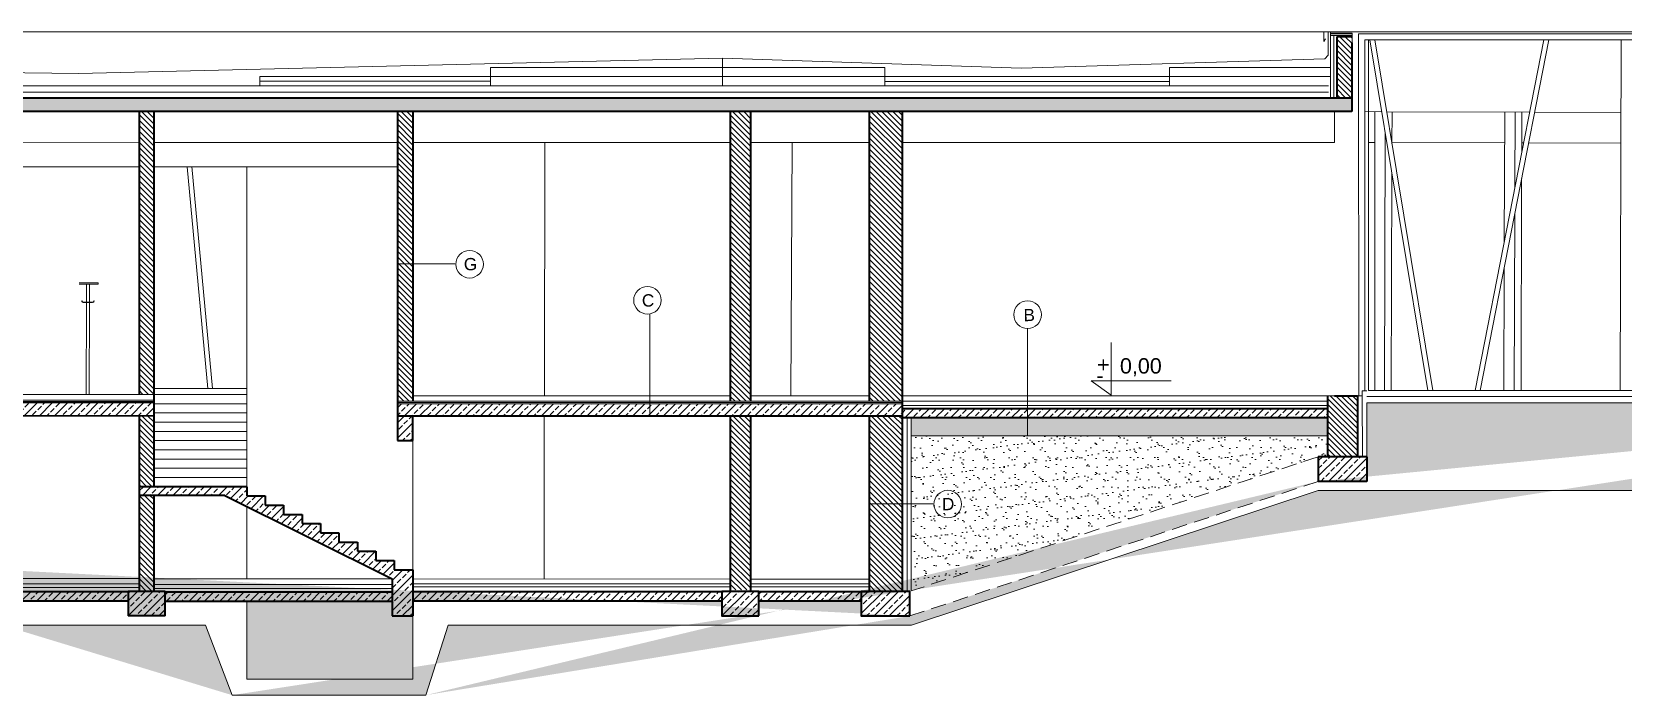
# Model space of a CAD drawing. Header units: millimetres. Extents: x -105266 to 178069, y 491 to 168574.
# Drawn here: x 78563 to 81151, y 16483 to 17562 of the extents above; entities that cross this region are included whole.
import ezdxf

# ---------------------------------------------------------------- set-up
doc = ezdxf.new("R2010")
doc.units = ezdxf.units.MM
doc.linetypes.add('HIDDENX2', pattern=[0.75, 0.5, -0.25])
for name, color, linetype, lineweight in [('A-L-W', 123, 'Continuous', 15), ('A-L-W-nad', 123, 'HIDDENX2', 15), ('A-sc murowane', 2, 'Continuous', 40), ('A-sc wykończenie', 6, 'Continuous', 18), ('A-SC-MUROWANE', 2, 'Continuous', 40), ('AVG', 123, 'Continuous', 15), ('izolacja2', 4, 'BATTING', 9), ('stolarka', 1, 'Continuous', 5), ('ściany murowane', 2, 'Continuous', 40)]:
    doc.layers.add(name, color=color, linetype=linetype, lineweight=lineweight)
doc.styles.get("Standard").update_dxf_attribs({"font": 'arial.ttf'})
doc.linetypes.add('BATTING', pattern='A,0.00254,-2.54,[134,ltypeshp.shx,S=2.54,R=0,X=-2.54,Y=0],-5.08,[134,ltypeshp.shx,S=2.54,R=180,X=2.54,Y=0],-2.54', length=10.16254)
pattern_1 = [(45, (15496.94985910105, -29782.5022744509), (-12.37436867076458, 12.37436867076458), []), (45, (15509.3048591015, -29782.5022744509), (-12.37436867076458, 12.37436867076458), [8.4, -3.5])]
pattern_2 = [(315, (47966.2231654466, -31016.23178930575), (4.490128060534578, 4.490128060534575), [])]

msp = doc.modelspace()

# ---------------------------------------------------------------- hatches: boundary and pattern name
at = {"layer": 'A-sc wykończenie'}
h = msp.add_hatch(dxfattribs=at)
h.set_pattern_fill('LINE', color=256, scale=2, angle=315)
h.set_pattern_definition([(315, (52669.89141544391, -31018.91652879486), (4.490128060534578, 4.490128060534575), [])])
edge = h.paths.add_edge_path()
edge.add_line((80685.23638148764, 17453.75788897352), (80685.19890690847, 17553.19235562085))
edge.add_line((80685.19890690847, 17553.19235562085), (80710.17115691882, 17552.90546697343))
edge.add_line((80710.17115691882, 17552.90546697337), (80710.23492290844, 17453.75701171899))
edge.add_line((80710.23492290844, 17453.75701171899), (80685.23638536847, 17453.74759034126))
h = msp.add_hatch(dxfattribs=at)
h.set_pattern_fill('JIS_STN_2.5', color=256, scale=7)
h.set_pattern_definition(pattern_1)
h.paths.add_polyline_path([(78367.16151596997, 17431.83396446292), (78369.84662190983, 17437.95899956784), (78371.16266406533, 17453.83334743528), (80710.12577023609, 17453.75701554801), (80710.12500379393, 17431.75235689251)])
h = msp.add_hatch(dxfattribs=at)
h.set_pattern_fill('LINE', color=256, scale=2, angle=315)
h.set_pattern_definition(pattern_2)
edge = h.paths.add_edge_path()
edge.add_line((78737.75815419592, 16971.88564874389), (78761.63519211831, 16971.88558683818))
edge.add_line((78761.63519211831, 16971.88558683818), (78761.66320810719, 17431.80949940387))
edge.add_line((78761.66320810719, 17431.80949940387), (78737.78617018061, 17431.80949940387))
edge.add_line((78737.78617018108, 17431.80949940387), (78737.78617018108, 16971.88564867125))
h = msp.add_hatch(dxfattribs=at)
h.set_pattern_fill('LINE', color=256, scale=2, angle=315)
h.set_pattern_definition(pattern_2)
h.paths.add_polyline_path([(79157.78153902777, 16960.77842070832), (79182.78153897282, 16960.77689784829), (79182.81023222832, 17431.78384548571), (79157.8102321906, 17431.78384548571)])
h = msp.add_hatch(dxfattribs=at)
h.set_pattern_fill('LINE', color=256, scale=2, angle=315)
h.set_pattern_definition(pattern_2)
h.paths.add_polyline_path([(79731.97530524778, 16960.74330985657), (79699.11820689515, 16960.74531917617), (79699.14677789873, 17431.75239315507), (79732.00387619268, 17431.75039168465)])
h = msp.add_hatch(dxfattribs=at)
h.set_pattern_fill('LINE', color=256, scale=2, angle=315)
h.set_pattern_definition(pattern_2)
h.paths.add_polyline_path([(79924.90924598668, 17431.73864096979), (79978.34405543441, 17431.73864096979), (79978.37152569946, 16960.72824191704), (79924.88044235129, 16960.73151307279)])
h = msp.add_hatch(dxfattribs=at)
h.set_pattern_fill('AR-SAND', color=256, scale=0.5)
h.set_pattern_definition([(37.50000000000001, (15496.94985910105, -29782.5022744509), (-0.8000156479920228, 24.47066186646712), [0, -19.304, 0, -21.59, 0, -20.6375]), (7.499999999999999, (15496.94985910105, -29782.5022744509), (22.47616415690013, 35.84125502841771), [0, -10.414, 0, -17.399, 0, -6.6675]), (327.5, (15481.32885910124, -29782.5022744509), (39.5496185120729, 0.0718592339272881), [0, -6.35, 0, -22.86, 0, -29.845]), (317.5, (15481.32885910124, -29782.5022744509), (38.17782262361486, 11.14646616286081), [0, -3.175, 0, -14.986, 0, -17.145])])
edge = h.paths.add_edge_path()
edge.add_line((77474.20306174057, 16739.30114888976), (77414.20380242188, 16739.29961326771))
edge.add_line((77414.20380242188, 16739.29961326771), (77414.20277866088, 16779.29961326771))
edge.add_line((77414.20277866088, 16779.29961326771), (77416.97061992642, 16779.29961338808))
edge.add_line((77416.97061992642, 16779.29961338808), (77416.96591775744, 16963.02101844625))
edge.add_line((77416.96591775744, 16963.02101844625), (77244.5741560042, 16963.01822752872))
edge.add_line((77244.5741560042, 16963.01822752872), (77312.54708223995, 16724.29961326771))
edge.add_line((77312.54708223995, 16724.29961326771), (78047.16193214683, 16724.30022403324))
edge.add_line((78047.16193214683, 16724.30022403324), (78434.454756621, 16596.60627348576))
edge.add_line((78434.454756621, 16596.60627348576), (78845.75321770292, 16596.61436116387))
edge.add_line((78845.75321770292, 16596.61436116387), (78889.13611248853, 16482.87240015907))
edge.add_line((78047.16191615695, 16739.30022403324), (77474.20306174057, 16739.29961326771))
edge.add_line((78047.16191615556, 16739.30022403324), (78434.44454041189, 16611.64303670981))
edge.add_line((78434.44556511352, 16611.60627066967), (78494.44482349158, 16611.64303670981))
edge.add_line((78494.44482349158, 16611.64303670981), (78494.44482349158, 16635.64303727116))
edge.add_line((78494.44482349158, 16635.64303727116), (78720.25435563941, 16635.64303670992))
edge.add_line((78720.25435563941, 16635.64303670992), (78720.25491166832, 16611.64303670981))
edge.add_line((78720.25491166832, 16611.64303670981), (78780.25519474848, 16611.64303670981))
edge.add_line((78780.25519474848, 16611.64303670981), (78780.25519474848, 16635.64303670992))
edge.add_line((78780.25519474848, 16635.64303670992), (78912.78165366659, 16635.64303670992))
edge.add_line((78912.78165366659, 16635.64303670992), (78912.78165366659, 16509.08638796915))
edge.add_line((78912.78165366659, 16509.08638796915), (79182.76396936802, 16509.08638796915))
edge.add_line((79182.76396936802, 16509.08638796915), (79182.76396936802, 16611.64303670981))
edge.add_line((79182.76396936802, 16611.64303670981), (79182.76396936802, 16635.64303670992))
edge.add_line((79182.76396936802, 16635.64303670992), (79685.52766419174, 16635.64303670981))
edge.add_line((79685.52766419174, 16635.64303670981), (79685.52766419174, 16611.64303670981))
edge.add_line((79685.52766419174, 16611.64303670981), (79745.5279472719, 16611.64303670981))
edge.add_line((79745.5279472719, 16611.64303670981), (79745.52284714552, 16635.76909150154))
edge.add_line((79745.52284714552, 16635.76909150154), (79912.18853419619, 16635.80432378658))
edge.add_line((79912.18853419619, 16635.80432378658), (79912.19364176989, 16611.64303670981))
edge.add_line((79912.19364176989, 16611.64303670981), (79991.00118614426, 16611.64152093203))
edge.add_line((79203.83965338972, 16482.87240015907), (79240.31937974058, 16596.62031108158))
edge.add_line((79240.31937974058, 16596.62031108158), (79993.81202325616, 16596.63343639433))
edge.add_line((79993.81202325616, 16596.63343639433), (80655.16647960218, 16815.57380939048))
edge.add_line((80655.16647960218, 16815.57380939048), (81894.80703310594, 16815.57380939351))
edge.add_line((81894.80703310594, 16815.57380939351), (81939.88232551487, 16954.49705487856))
edge.add_line((78889.13611248853, 16482.87240015907), (79203.83965338972, 16482.87240015907))
edge.add_line((80655.17769786688, 16830.57472213631), (80733.98410910946, 16830.59682442487))
edge.add_line((80733.98410910946, 16830.59682442487), (80733.98270756072, 16958.4027607778))
edge.add_line((80733.98270756072, 16958.4027607778), (81815.76287633665, 16958.33686478826))
edge.add_line((81815.76287633665, 16958.33686478826), (81815.76287633665, 16954.48704849923))
edge.add_line((81815.76287633665, 16954.48704849923), (81939.91316544097, 16954.48704849934))
edge.add_line((80655.17492885534, 16830.57380939048), (79991.00118617313, 16611.64303670981))
h = msp.add_hatch(dxfattribs=at)
h.set_pattern_fill('JIS_STN_2.5', color=256, scale=7)
h.set_pattern_definition(pattern_1)
h.paths.add_polyline_path([(78448.02658177279, 16936.80442318827), (78448.02699949518, 16958.82860350987), (78761.63515377855, 16958.80950025743), (78761.63381366171, 16936.80950029817)])
h = msp.add_hatch(dxfattribs=at)
h.set_pattern_fill('JIS_STN_2.5', color=256, scale=7)
h.set_pattern_definition(pattern_1)
edge = h.paths.add_edge_path()
edge.add_line((79157.78079680046, 16935.55835380702), (79157.7820944774, 16956.77842365293))
edge.add_line((79157.7820944774, 16956.77842365304), (79978.34393300647, 16956.72554171679))
edge.add_line((79978.34393300647, 16956.72554171673), (79978.34271531804, 16936.73538518348))
edge.add_line((79978.34271531804, 16936.73538518354), (79157.78087749305, 16936.87786629162))
h = msp.add_hatch(dxfattribs=at)
h.set_pattern_fill('JIS_STN_2.5', color=256, scale=7)
h.set_pattern_definition(pattern_1)
edge = h.paths.add_edge_path()
edge.add_line((80670.28644466605, 16933.6490755814), (80670.28826646246, 16948.60692346562))
edge.add_line((80670.28644466605, 16933.64907556045), (79978.34167463584, 16933.64907558128))
edge.add_line((80670.28826646246, 16948.6069246587), (79978.3424673981, 16948.61485175905))
edge.add_line((79978.34167592665, 16933.6490755814), (79978.34246610683, 16948.61485137872))
h = msp.add_hatch(dxfattribs=at)
h.set_pattern_fill('LINE', color=256, scale=2, angle=315)
h.set_pattern_definition([(315, (15496.94985910105, -29782.5022744509), (4.490128060534578, 4.490128060534575), [])])
edge = h.paths.add_edge_path()
edge.add_line((80718.98270756118, 16870.57380939339), (80718.96628706781, 16969.69144853094))
edge.add_line((80718.96628706735, 16969.69144853094), (80670.32430137061, 16969.68339017307))
edge.add_line((80670.32430137107, 16969.68339017307), (80670.34072052939, 16870.57380939118))
edge.add_line((80670.34072052939, 16870.57380939118), (80718.98270756118, 16870.58186774928))
h = msp.add_hatch(dxfattribs=at)
h.set_pattern_fill('LINE', color=256, scale=2, angle=315)
h.set_pattern_definition(pattern_2)
edge = h.paths.add_edge_path()
edge.add_line((78737.75582620008, 16936.81130655407), (78761.63286400605, 16936.80950037012))
edge.add_line((78761.63286400605, 16936.80950037), (78761.63561061649, 16821.80949579872))
edge.add_line((78761.63561061602, 16821.80949579872), (78737.74938679319, 16821.82133078389))
edge.add_line((78737.74938679366, 16821.82133078395), (78737.75619987045, 16936.81130652578))
h = msp.add_hatch(dxfattribs=at)
h.set_pattern_fill('JIS_STN_2.5', color=256, scale=7)
h.set_pattern_definition(pattern_1)
h.paths.add_polyline_path([(79157.77840822581, 16896.78689215105), (79157.78079680046, 16935.55987666658), (79182.78077125894, 16935.55835380818), (79182.77840942582, 16896.78536929103)])
h = msp.add_hatch(dxfattribs=at)
h.set_pattern_fill('LINE', color=256, scale=2, angle=315)
h.set_pattern_definition(pattern_2)
h.paths.add_polyline_path([(79731.95772271063, 16654.09194872534), (79699.1006244707, 16654.09395019576), (79699.10062445812, 16936.78536924039), (79731.97451545224, 16936.7853692419)])
h = msp.add_hatch(dxfattribs=at)
h.set_pattern_fill('LINE', color=256, scale=2, angle=315)
h.set_pattern_definition(pattern_2)
h.paths.add_polyline_path([(79924.86309265597, 16651.61208648904), (79978.32470546076, 16651.61208649148), (79978.34192647478, 16936.78536925319), (79924.87914953586, 16936.78536925075)])
h = msp.add_hatch(dxfattribs=at)
h.set_pattern_fill('AR-SAND', color=256, scale=0.2)
h.set_pattern_definition([(37.50000000000001, (56467.88364313653, -40901.4334482628), (-0.3200062591968091, 9.788264746586847), [0, -7.721600000000001, 0, -8.636000000000001, 0, -8.255]), (7.499999999999999, (56467.88364313653, -40901.4334482628), (8.990465662760053, 14.33650201136709), [0, -4.1656, 0, -6.959600000000001, 0, -2.667]), (327.5, (56461.63524313661, -40901.4334482628), (15.81984740482916, 0.02874369357091524), [0, -2.54, 0, -9.144, 0, -11.938]), (317.5, (56461.63524313661, -40901.4334482628), (15.27112904944594, 4.458586465144326), [0, -1.27, 0, -5.9944, 0, -6.858000000000001])])
edge = h.paths.add_edge_path()
edge.add_line((80670.32430593176, 16904.65109295008), (79993.33996914951, 16904.65251369611))
edge.add_line((79993.33996914905, 16904.65251369617), (79993.34179658275, 16934.65254517202))
edge.add_line((80670.28051792616, 16934.65109304205), (79993.3417940016, 16934.65254517196))
edge.add_line((80670.27961967532, 16902.47936912935), (80670.32363559604, 16934.65109295165))
h = msp.add_hatch(dxfattribs=at)
h.set_pattern_fill('AR-SAND', color=256, scale=0.5)
h.set_pattern_definition([(37.50000000000001, (47966.2231654466, -31016.23178930575), (-0.8000156479920228, 24.47066186646712), [0, -19.304, 0, -21.59, 0, -20.6375]), (7.499999999999999, (47966.2231654466, -31016.23178930575), (22.47616415690013, 35.84125502841771), [0, -10.414, 0, -17.399, 0, -6.6675]), (327.5, (47950.60216544633, -31016.23178930575), (39.5496185120729, 0.0718592339272881), [0, -6.35, 0, -22.86, 0, -29.845]), (317.5, (47950.60216544633, -31016.23178930575), (38.17782262361486, 11.14646616286081), [0, -3.175, 0, -14.986, 0, -17.145])])
h.paths.add_polyline_path([(80655.16647959985, 16870.57380939048), (79993.32460200293, 16652.37806920515), (79993.33996914905, 16904.65251369617), (80670.32430137387, 16904.61127560196), (80670.32430137527, 16870.57380939118)])
h = msp.add_hatch(dxfattribs=at)
h.set_pattern_fill('JIS_STN_2.5', color=256, scale=7)
h.set_pattern_definition(pattern_1)
h.paths.add_polyline_path([(80733.98410910806, 16830.57380939409), (80733.9841091076, 16870.57380939409), (80655.16647959985, 16870.57380939048), (80655.17769786688, 16830.57472213631)])
h = msp.add_hatch(dxfattribs=at)
h.set_pattern_fill('JIS_STN_2.5', color=256, scale=7)
h.set_pattern_definition(pattern_1)
edge = h.paths.add_edge_path()
edge.add_line((78737.7485748657, 16807.82132946776), (78737.75551149035, 16821.82132774929))
edge.add_line((78737.75551149082, 16821.82132774935), (78912.779550594, 16821.73460801831))
edge.add_line((78912.779550594, 16821.73460801825), (78912.77864230909, 16806.8237693205))
edge.add_line((78912.77864230909, 16806.82376932044), (78942.77216260992, 16806.82194228313))
edge.add_line((78942.77216260992, 16806.82194228313), (78942.771248894, 16791.82194231095))
edge.add_line((78942.771248894, 16791.82194231095), (78972.77124883766, 16791.82011487894))
edge.add_line((78972.77124883766, 16791.820114879), (78972.77033512174, 16776.82011490682))
edge.add_line((78972.77033512174, 16776.82011490682), (79002.77033506539, 16776.8182874748))
edge.add_line((79002.77033506539, 16776.81828747474), (79002.76942134947, 16761.81828750257))
edge.add_line((79002.76942134947, 16761.81828750257), (79032.76942129312, 16761.81646007055))
edge.add_line((79032.76942129312, 16761.81646007061), (79032.76942129312, 16746.81646004278))
edge.add_line((79032.76942129312, 16746.81646004278), (79062.76850752086, 16746.81463266641))
edge.add_line((79062.76850752086, 16746.81463266636), (79062.76850752086, 16731.81463263853))
edge.add_line((79062.76850752086, 16731.81463263853), (79092.76759374859, 16731.81280526216))
edge.add_line((79092.76759374859, 16731.81280526222), (79092.76668003267, 16716.81280528998))
edge.add_line((79092.76668003267, 16716.81280529004), (79122.76667997632, 16716.81097785803))
edge.add_line((79122.76667997632, 16716.81097785797), (79122.76667997632, 16701.81097788579))
edge.add_line((79122.76667997632, 16701.81097788591), (79152.76576620406, 16701.80915045389))
edge.add_line((79152.76576620406, 16701.80915045383), (79152.76485248814, 16686.80915048165))
edge.add_line((79152.76485248814, 16686.80915048165), (79182.76485100221, 16686.78384685342))
edge.add_line((79182.76485100221, 16686.78384685336), (79182.76485100221, 16611.64303670981))
edge.add_line((79182.76485100221, 16611.64303670981), (79149.22291911599, 16611.64303670981))
edge.add_line((79149.22291911599, 16611.64303670981), (79149.22214965029, 16672.08796530089))
edge.add_line((79149.22214964982, 16672.08796530095), (78877.37875797479, 16807.75214644591))
edge.add_line((78877.37875797525, 16807.75214644586), (78737.74857085403, 16807.75214644586))
h = msp.add_hatch(dxfattribs=at)
h.set_pattern_fill('LINE', color=256, scale=2, angle=315)
h.set_pattern_definition(pattern_2)
edge = h.paths.add_edge_path()
edge.add_line((78737.74207649306, 16807.82133268757), (78737.7568095291, 16651.64303670987))
edge.add_line((78737.7568095291, 16651.64303670981), (78761.62621934032, 16651.64303670981))
edge.add_line((78761.62621934032, 16651.64303670981), (78761.70252470784, 16807.80946092616))
edge.add_line((78761.70252470738, 16807.80946092616), (78737.74857417746, 16807.80946092616))
h = msp.add_hatch(dxfattribs=at)
h.set_pattern_fill('JIS_STN_2.5', color=256, scale=7)
h.set_pattern_definition(pattern_1)
h.paths.add_polyline_path([(78494.44482349158, 16635.64303670992), (78494.44461606928, 16651.64303670981), (78720.25491166832, 16651.64303670981), (78720.25435563941, 16635.64303670992)])
h = msp.add_hatch(dxfattribs=at)
h.set_pattern_fill('JIS_STN_2.5', color=256, scale=7)
h.set_pattern_definition(pattern_1)
edge = h.paths.add_edge_path()
edge.add_line((78780.25519474848, 16621.6146140999), (78780.25519474848, 16651.64303670975))
edge.add_line((78780.25519474848, 16651.64303670981), (78720.25491166879, 16651.64303670981))
edge.add_line((78720.25491166832, 16651.64303670981), (78720.25568042994, 16611.64303670981))
edge.add_line((78720.25568042994, 16611.64303670981), (78780.25519474801, 16611.64303670981))
h = msp.add_hatch(dxfattribs=at)
h.set_pattern_fill('JIS_STN_2.5', color=256, scale=7)
h.set_pattern_definition([(45, (15496.94987434633, -29783.5022744509), (-12.37436867076458, 12.37436867076458), []), (45, (15509.30487434632, -29783.5022744509), (-12.37436867076458, 12.37436867076458), [8.4, -3.5])])
h.paths.add_polyline_path([(78780.25519474848, 16635.64303670992), (78780.2552099933, 16650.64303670992), (79149.2229343608, 16650.64303670992), (79149.2229343608, 16635.64303670992)])
h = msp.add_hatch(dxfattribs=at)
h.set_pattern_fill('JIS_STN_2.5', color=256, scale=7)
h.set_pattern_definition([(45, (16033.25314076916, -29783.31536857021), (-12.37436867076458, 12.37436867076458), []), (45, (16045.60814076914, -29783.31536857021), (-12.37436867076458, 12.37436867076458), [8.4, -3.5])])
h.paths.add_polyline_path([(79182.76362413466, 16635.65472590254), (79182.76396936802, 16651.64303670981), (79685.52620078363, 16650.82994259062), (79685.52620078363, 16635.82994259062)])
h = msp.add_hatch(dxfattribs=at)
h.set_pattern_fill('JIS_STN_2.5', color=256, scale=7)
h.set_pattern_definition(pattern_1)
h.paths.add_polyline_path([(79745.5279472719, 16611.64303670981), (79745.5279472719, 16651.61871141178), (79685.52766419174, 16651.61871141178), (79685.52766419174, 16611.64303670981)])
h = msp.add_hatch(dxfattribs=at)
h.set_pattern_fill('JIS_STN_2.5', color=256, scale=7)
h.set_pattern_definition(pattern_1)
h.paths.add_polyline_path([(79912.18853419619, 16635.80432378658), (79912.184325427, 16651.61208648857), (79991.00195493475, 16651.61208649207), (79991.00195493475, 16651.61871141178), (79745.5279472719, 16651.61871141178), (79745.52864252841, 16635.7690927267)])
h = msp.add_hatch(dxfattribs=at)
h.set_pattern_fill('JIS_STN_2.5', color=256, scale=7)
h.set_pattern_definition(pattern_1)
h.paths.add_polyline_path([(79991.00118617313, 16611.64303670981), (79991.00195493475, 16651.61208649207), (79912.184325427, 16651.61208648857), (79912.1927746825, 16611.64303670981)])

# ---------------------------------------------------------------- linework, layer by layer
at = {"layer": 'A-L-W'}
for p, q in [((80664.26306548873, 17545.75809944858), (80663.94941435447, 17561.3141500536)), ((80666.72910319055, 17550.33505164512), (80664.26306548873, 17545.75809944858)), ((80671.19656383451, 17561.31458391837), (80671.18654848794, 17523.4519319798)), ((80675.14432534408, 17559.43975364865), (80710.1428971055, 17559.43759651383)), ((80710.19927264164, 17559.40421365638), (80675.19655169798, 17559.43975042965)), ((78639.39739304753, 17493.72682398226), (79686.27279428551, 17518.75320447452)), ((80665.92018493889, 17517.61716225644), (80671.18654848794, 17523.4519319798)), ((79309.44562531561, 17473.75317759608), (79309.44728975762, 17503.74324130319)), ((79309.44728975762, 17503.74324130319), (79950.31539548114, 17503.74313698226)), ((79686.27029679362, 17473.75317759608), (79686.27196123237, 17503.74317996338)), ((79950.31539548114, 17503.74313698226), (79950.31356814476, 17473.74470013968)), ((80413.21978599923, 17503.71179741522), (80413.21795798205, 17473.70219648088)), ((80675.18993052021, 17503.68164518924), (80413.21978599923, 17503.71179741522)), ((78934.41951599783, 17488.7761316215), (78934.4186036733, 17473.79897619056)), ((79309.44645908634, 17488.7761316215), (78934.41951599783, 17488.7761316215)), ((79309.4456265892, 17473.77613164467), (79309.44645908634, 17488.7761316215)), ((79950.31448181318, 17488.74391856097), (80413.2188725222, 17488.71572101797)), ((78912.77935218038, 16790.0491537528), (78912.78115055263, 16672.08436075976)), ((78912.78115055263, 16672.08436075976), (78890.07304844093, 16672.08401457494)), ((79924.8629524733, 16671.7621185616), (79924.86409694068, 16671.76211849187))]:
    msp.add_line(p, q, dxfattribs=at)
for points in [[(80655.17769786688, 16830.57472213631), (80733.98410910946, 16830.59682442487), (80733.98270756072, 16958.4027607778), (81815.76287633665, 16958.33686478826), (81815.76287633665, 16954.48704849923), (81939.91316544097, 16954.48704849934), (81939.91316544097, 16954.48704849934)], [(78434.44556511352, 16611.60627066967), (78494.44482349158, 16611.64303670981), (78494.44482349158, 16635.64303727116), (78720.25435563941, 16635.64303670992), (78720.25491166832, 16611.64303670981), (78780.25519474848, 16611.64303670981), (78780.25519474848, 16635.64303670992), (78912.78165366659, 16635.64303670992), (78912.78165366659, 16509.08638796915), (79182.76396936802, 16509.08638796915), (79182.76396936802, 16611.64303670981), (79182.76396936802, 16635.64303670992), (79685.52766419174, 16635.64303670981), (79685.52766419174, 16611.64303670981), (79745.5279472719, 16611.64303670981), (79745.52284714552, 16635.76909150154), (79912.18853419619, 16635.80432378658), (79912.19364176989, 16611.64303670981), (79991.00118614426, 16611.64152093203)]]:
    msp.add_lwpolyline(points, dxfattribs=at)
at = {"layer": 'A-L-W-nad', "linetype": 'HIDDENX2', "ltscale": 50}
for p, q in [((80655.16647959985, 16870.57380939048), (79993.32460200293, 16652.37806920515)), ((80655.17492885534, 16830.57380939048), (79991.00118617313, 16611.64303670981))]:
    msp.add_line(p, q, dxfattribs=at)
at = {"layer": 'A-sc murowane'}
msp.add_line((80681.50749526844, 16969.6852428561), (80718.98270756072, 16969.69145125133), dxfattribs=at)
at = {"layer": 'A-sc wykończenie'}
for p, q in [((81147.82011826635, 17548.37484372134), (81146.0723958916, 16978.37765861891)), ((80747.11568214763, 17431.64185034874), (80747.08807331203, 16978.40196250944)), ((80775.06446085237, 17431.55907068314), (80774.90525949765, 17379.63759544521)), ((80958.26013140492, 17431.0164753694), (80957.61295690872, 17219.94883305178)), ((80975.14978128504, 17430.96645101655), (80974.77198591335, 17307.75334727258)), ((80986.20891010966, 17430.9336957038), (80986.00750077721, 17365.24663109094)), ((80763.8995125454, 17397.08016213606), (80762.61576074893, 16978.40101664962)), ((80774.7582219245, 17331.6831811298), (80773.67498794217, 16978.40034298348)), ((80985.87756748749, 17322.870558939), (80984.82131528408, 16978.38748113165)), ((80974.64205262363, 17265.37727512064), (80973.76208809084, 16978.3881547979)), ((79157.81023229445, 17184.28536878066), (79251.22216062732, 17184.2865879577)), ((80957.483023619, 17177.57276089984), (80956.87228798094, 16978.38918362994)), ((78671.39165733494, 17151.19722965726), (78640.28460838106, 17151.20785512548)), ((78671.39234048985, 17153.1972295405), (78640.28529153597, 17153.20785500883)), ((78652.39280169197, 17151.20371923893), (78652.27522931826, 17121.7037576781)), ((78657.3928345956, 17151.20201134024), (78657.27526222188, 17121.7020497793)), ((78661.7904825436, 17121.70050748152), (78647.76132888319, 17121.705299525)), ((78662.19807178174, 17121.20036822913), (78647.7804251669, 17121.20529297291)), ((78652.27323656595, 17121.20375832956), (78651.67816841295, 16971.89582913514)), ((78657.27326947004, 17121.20205043087), (78656.67812870276, 16971.87590174651)), ((79568.07647381183, 16936.78536923433), (79568.07381350706, 17102.89846650005)), ((80182.55141365314, 17079.18174306065), (80182.56263237372, 16904.65211658605)), ((79396.35544049526, 16936.78536922653), (79396.35544050737, 16671.77713894442)), ((79924.87105100481, 16794.19872786984), (80028.65340773827, 16794.20539903693))]:
    msp.add_line(p, q, dxfattribs=at)
for centre in [(79275.24867117238, 17183.61287663499), (79564.43431903441, 17125.02550734748), (80182.55141365314, 17101.60610161728), (80052.67991828332, 16793.53168771422)]:
    msp.add_circle(centre, 22.42435855667246, dxfattribs=at)
for centre, radius, start, end in [((78644.91312123295, 17124.04447760916), 0.2528120265525919, 353.5132131138571, 190.6205279580201), ((78647.5679012674, 17124.10266028281), 2.905151282467157, 182.0668705314482, 274.1951720931653), ((78647.5679012674, 17124.10266028281), 2.405151282469991, 182.0668705314482, 274.6128355362459), ((78661.9855478827, 17124.09773553902), 2.405151282469991, 265.3480225598937, 357.8939875715482), ((78661.9855478827, 17124.09773553902), 2.905151282467158, 274.1951720931653, 357.8939875715482), ((78664.64028754942, 17124.03773925296), 0.252812026552592, 349.3403301499939, 186.4476449874167)]:
    msp.add_arc(centre, radius, start, end, dxfattribs=at)
at = {"layer": 'A-SC-MUROWANE'}
for p, q in [((80710.1250522851, 17431.7575385797), (80710.12869672822, 17543.43064403726)), ((80710.12577023609, 17453.75701554801), (78371.16266406533, 17453.83334743528)), ((80709.740824077, 17431.75237027387), (78350.5139944653, 17431.83454431145)), ((78737.78617026955, 17431.8109538593), (78737.75814964595, 16971.81095471274)), ((78761.66320810719, 17431.80949940387), (78761.63384736674, 16949.80950029817)), ((78761.66320810719, 17431.80949940387), (78761.63561061602, 16821.80949579872)), ((79157.81023228327, 17431.78536834574), (79157.81023230609, 16936.78536921571)), ((79182.81023222832, 17431.78384548571), (79182.78142860364, 16960.77689486899)), ((79699.14677789873, 17431.75239315507), (79699.1179742666, 16960.74531919049)), ((79732.00387619268, 17431.75039168465), (79731.97530524824, 16960.74330985657)), ((79924.90924598668, 17431.73864096979), (79924.88050680347, 16961.78545489459)), ((79978.37207605802, 17431.73538431356), (79978.3720760799, 16949.78536927741)), ((78761.63547785692, 16958.80950023531), (78448.02824651422, 16958.83322312572)), ((79978.34271531757, 16949.73538520787), (79978.3245577111, 16651.65140916669)), ((80670.28644466605, 16948.6490755814), (79978.37195410412, 16948.64907558128)), ((80670.32430137107, 16969.68592674512), (80670.32430137527, 16870.57380939118)), ((80718.98270756072, 16969.69145125133), (80718.98270756118, 16870.57380939339)), ((78761.63381366171, 16936.80950029817), (78448.02658231901, 16936.8332231887)), ((78737.77838114761, 16936.81130484788), (78737.7568095291, 16651.64303670981)), ((79157.78084524088, 16936.78689207678), (79157.77840822581, 16896.78689215105)), ((79978.37207608084, 16936.78536925319), (79157.78087154329, 16936.78536921571)), ((79182.77840942582, 16896.78536929103), (79182.78084600177, 16936.78536921676)), ((79699.10048387032, 16936.78536924039), (79699.10048388336, 16651.61871141178)), ((79731.97451545224, 16936.7853692419), (79731.95758223599, 16651.61871141178)), ((79924.87914953586, 16936.78536925075), (79924.86295247423, 16651.61208648904)), ((80670.28644466605, 16933.6490755814), (79978.37195410412, 16933.64907558128)), ((79157.77840822581, 16896.78689215105), (79182.77840942582, 16896.78536929103)), ((80733.9841091076, 16870.57380939409), (80655.16647959985, 16870.57380939048)), ((80655.16647959985, 16870.57380939048), (80655.17769786688, 16830.57472213631)), ((80733.9841091076, 16870.57380939409), (80733.98410910946, 16830.57380939409)), ((78912.779550594, 16821.73460801825), (78737.74901311817, 16821.82133096905)), ((78912.779550594, 16821.73460801825), (78912.77864230909, 16806.82376932044)), ((80733.98410910946, 16830.57380939409), (80655.16647960125, 16830.57380939048)), ((78877.37875797525, 16807.75214644586), (78737.74207649306, 16807.82133268757)), ((78761.63512298251, 16807.80949432187), (78761.62621934032, 16651.64303670981)), ((78877.37875797525, 16807.75214644586), (79149.22291911599, 16671.80936620856)), ((78912.77864230909, 16806.82376932044), (78942.77216260992, 16806.82194228313)), ((78942.77216260992, 16806.82194228313), (78942.771248894, 16791.82194231095)), ((78942.771248894, 16791.82194231095), (78972.77124883766, 16791.820114879)), ((78972.77124883766, 16791.820114879), (78972.77033512174, 16776.82011490682)), ((78972.77033512174, 16776.82011490682), (79002.77033506539, 16776.81828747474)), ((79002.77033506539, 16776.81828747474), (79002.76942134947, 16761.81828750257)), ((79002.76942134947, 16761.81828750257), (79032.76942129312, 16761.81646007061)), ((79032.76942129312, 16761.81646007061), (79032.7685075772, 16746.81646009843)), ((79032.7685075772, 16746.81646009843), (79062.76850752086, 16746.81463266647)), ((79062.76850752086, 16746.81463266647), (79062.76759380494, 16731.8146326943)), ((79062.76759380494, 16731.8146326943), (79092.76759374859, 16731.81280526222)), ((79092.76759374859, 16731.81280526222), (79092.76668003267, 16716.81280529004)), ((79092.76668003267, 16716.81280529004), (79122.76667997632, 16716.81097785808)), ((79122.76667997632, 16716.81097785808), (79122.7657662604, 16701.81097788591)), ((79122.7657662604, 16701.81097788591), (79152.76576620406, 16701.80915045383)), ((79152.76576620406, 16701.80915045383), (79152.76485248814, 16686.80915048165)), ((79149.22291911599, 16671.80936620856), (79149.22291911599, 16611.64303670981)), ((79152.76485248814, 16686.80915048165), (79174.77288787086, 16686.8078098754)), ((79174.72783273245, 16686.78433642356), (79182.76485100221, 16686.78384685336)), ((79182.76485100221, 16686.78384686791), (79182.76393728582, 16671.78384688118)), ((79182.76396936802, 16672.72894965886), (79182.76396936802, 16611.64303670981)), ((78780.25519474848, 16651.64303670981), (78720.25491166832, 16651.64303670981)), ((78720.25491166832, 16651.64303670981), (78720.25491166832, 16611.64303670981)), ((78780.25519474848, 16611.64303670981), (78780.25519474848, 16651.64303670981)), ((78780.2552099933, 16650.64303670992), (79149.2229343608, 16650.64303670992)), ((79182.76396936802, 16651.64303670981), (79685.52766419174, 16651.61871141178)), ((79745.5279472719, 16651.61871141178), (79924.86295533572, 16651.66246711841)), ((78780.25519474848, 16635.64303670992), (79149.2229343608, 16635.64303670992)), ((79685.52761743143, 16635.82994308433), (79182.76396936802, 16635.64303670992)), ((78780.25519474848, 16611.64303670981), (78720.25491166832, 16611.64303670981)), ((79149.22291911599, 16611.64303670981), (79182.76396936802, 16611.64303670981))]:
    msp.add_line(p, q, dxfattribs=at)
for points in [[(78494.44482349158, 16635.64303670992), (78494.44461606928, 16651.64303670981), (78720.25491166832, 16651.64303670981), (78720.25435563941, 16635.64303670992), (78494.44482349158, 16635.64303670992)], [(79745.5279472719, 16611.64303670981), (79745.5279472719, 16651.61871141178), (79685.52766419174, 16651.61871141178), (79685.52766419174, 16611.64303670981), (79745.5279472719, 16611.64303670981)], [(79991.00118617313, 16611.64303670981), (79991.00195493475, 16651.61208649207), (79912.184325427, 16651.61208648857), (79912.1927746825, 16611.64303670981), (79991.00118617313, 16611.64303670981)], [(79912.18853419619, 16635.80432378658), (79745.52864252841, 16635.7690927267)]]:
    msp.add_lwpolyline(points, dxfattribs=at)
at = {"layer": 'AVG'}
for p, q in [((77472.0697094758, 17561.51018962794), (80657.1298051064, 17561.31617360463)), ((80657.1424854274, 17561.31617319077), (81831.02592656222, 17561.3144435492)), ((80710.14217774077, 17558.31455894007), (80675.1443150227, 17558.31467934785)), ((80710.1421877278, 17559.43955894007), (80675.19655172453, 17559.43967916811)), ((80710.12918663277, 17558.44230665785), (80710.12869672822, 17543.43064403726)), ((80710.143041196, 17546.40672029037), (80710.19927264164, 17559.40421365638)), ((80738.7739560294, 17548.39976052271), (80833.41896018498, 16978.39670371526)), ((80746.8835693148, 17548.39926653047), (80841.52857347038, 16978.39620972303)), ((80910.40717824521, 16978.39201402414), (81021.79648114946, 17548.38252037548)), ((80918.55841065264, 16978.39151749673), (81029.94771355689, 17548.38202384807)), ((79686.27029679362, 17473.75317759608), (79686.27279428551, 17518.75320447452)), ((79686.27279428551, 17518.75320447452), (80172.20760423802, 17502.17781197379)), ((80172.20760423802, 17502.17781197379), (80665.92018493889, 17517.61716225644)), ((77601.41345839361, 17508.08776366658), (78639.39739304753, 17493.72682398226)), ((80671.80957844826, 17473.69314406236), (78371.33172694054, 17473.83327628969)), ((80681.53563816632, 17431.69255152735), (80681.53259244673, 17381.69255945558)), ((80731.01513367305, 17431.68953751359), (80758.16622152757, 17431.60912047647)), ((80766.27974295309, 17431.58508956636), (80998.83696030472, 17430.89629350515)), ((81006.98357439572, 17430.87216457998), (81147.45855643666, 17430.45610088861)), ((78737.7831245495, 17381.81095395208), (78480.90910639912, 17381.82660127868)), ((79157.80718656322, 17381.78536843852), (78761.6601623876, 17381.80949949665)), ((79699.14373217868, 17381.75239324773), (79182.80718650827, 17381.78384557849)), ((79397.29514106755, 17381.77078017354), (79397.27006252175, 16970.06935141835)), ((79924.90620026663, 17381.73864106258), (79732.00083047264, 17381.75039177743)), ((79799.7627583758, 17381.74626410025), (79797.40814028047, 16970.55543539772)), ((80681.53259419902, 17381.69313094061), (79978.36903033797, 17381.73538440635)), ((80737.10273720483, 17381.55723764451), (80746.96202343349, 17381.52803606732)), ((80774.91080213823, 17381.44525640173), (80958.10647269078, 17380.9026610881)), ((80986.05525139552, 17380.81988142239), (80989.0491404973, 17380.8110140175)), ((80997.19575458877, 17380.78688509233), (81147.30489772251, 17380.34228660719)), ((78815.84490357358, 17341.80619879143), (78849.37212842629, 16981.76603017672)), ((78823.81044161385, 17342.54795598466), (78857.4071102065, 16981.76204905816)), ((78671.39165733494, 17151.19722965726), (78671.39234048985, 17153.1972295405))]:
    msp.add_line(p, q, dxfattribs=at)
at = {"layer": 'AVG', "linetype": 'Continuous', "ltscale": 50}
for p, q in [((80675.19656393742, 17561.3144435492), (80675.18418442942, 17453.75815586402)), ((78737.78068797356, 17341.81095402635), (78516.71388621554, 17341.82442017779)), ((79157.80474998728, 17341.78536851268), (78761.65772581166, 17341.80949957081)), ((78912.80475044595, 17341.80029254063), (78912.779550594, 16821.73460801825)), ((80318.24041249203, 17056.27638717339), (80318.24175691763, 16970.44227330637)), ((78912.7871628494, 16981.73460972292), (78761.6401422156, 16981.80949902983)), ((80286.16247186782, 16993.85131144495), (80415.78049996281, 16993.8552634946)), ((80318.24175691763, 16970.44227330637), (80286.16247186782, 16993.85131144495)), ((78761.63519211831, 16971.88558683818), (77457.03387207138, 16971.88896926324)), ((78761.63578043757, 16962.80950022378), (78448.02854909487, 16962.83322311431)), ((78912.78129840242, 16956.80029325484), (78761.63427376766, 16956.80950028513)), ((78912.78220811738, 16971.7346109504), (78761.63518748358, 16971.80950025731)), ((79978.3720760799, 16956.72824187594), (79157.78129441496, 16956.77842370194)), ((80670.32430137154, 16960.77842376282), (79157.78153902777, 16960.77842369449)), ((79699.11852464611, 16969.74531917361), (79182.78221160425, 16969.77689483791)), ((79924.8809927308, 16969.73151305591), (79731.97585118162, 16969.74330984004)), ((80681.50749526844, 16969.6852428561), (79978.37207607897, 16969.72824190027)), ((78912.77947097011, 16926.80029331049), (78761.63244633582, 16926.80950034078)), ((78912.7803846865, 16941.80029328266), (78761.63336005174, 16941.80950031296)), ((79993.32519439534, 16934.65251372725), (79993.32460200293, 16652.37806920515)), ((78912.77764353827, 16896.80029336625), (78761.63061890351, 16896.80950039643)), ((78912.77855725419, 16911.80029333843), (78761.63153261943, 16911.8095003686)), ((79182.77761763074, 16896.78536933922), (79182.76485100221, 16686.78384685336)), ((80670.32357263677, 16904.65109295159), (79993.33996914905, 16904.65251369617)), ((78912.77672982235, 16881.80029339407), (78761.62970518759, 16881.80950042437)), ((78912.7749023905, 16851.80029344972), (78761.62787775575, 16851.80950048001)), ((78912.77581610643, 16866.80029342178), (78761.62879147167, 16866.80950045207)), ((78912.77398867412, 16836.80029347754), (78761.62696403982, 16836.80950050784)), ((78737.74757377543, 16672.83443156857), (78480.85567260133, 16672.83051525353)), ((78737.7477109802, 16663.83443156962), (78480.8558098061, 16663.8305152547)), ((79148.66582273431, 16672.08795681974), (78761.62649005903, 16672.08205640822)), ((79182.76393728582, 16671.78384688118), (79699.10162829347, 16671.76763106493)), ((79699.10119221844, 16664.0899279599), (79182.76471027751, 16664.08205641439)), ((79924.86366137695, 16664.09336970694), (79731.9586298016, 16664.09042887128)), ((79731.95872659115, 16671.76659917302), (79924.86409685128, 16671.76054089359)), ((79148.66595993908, 16663.08795682079), (78761.62662726427, 16663.08205640927)), ((78912.78165366659, 16509.08638796915), (78912.78165366659, 16635.64303670992)), ((79182.76396936802, 16611.64303670981), (79182.76396936802, 16509.08638796915)), ((79182.76396936802, 16509.08638796915), (78912.78165366659, 16509.08638796915)), ((78889.13611248853, 16482.87240015907), (79203.83965338972, 16482.87240015907))]:
    msp.add_line(p, q, dxfattribs=at)
for points in [[(77474.20306174057, 16739.30114888976), (77414.20380242188, 16739.29961326771), (77414.20277866088, 16779.29961326771), (77416.97061992642, 16779.29961338808), (77416.96591775744, 16963.02101844625), (77244.5741560042, 16963.01822752872), (77312.54708223995, 16724.29961326771), (78047.16193214683, 16724.30022403324), (78434.454756621, 16596.60627348576), (78845.75321770292, 16596.61436116387), (78889.13611248853, 16482.87240015907)], [(79203.83965338972, 16482.87240015907), (79240.31937974058, 16596.62031108158), (79993.81202325616, 16596.63343639433), (80655.16647960218, 16815.57380939048), (81894.80703310594, 16815.57380939351), (81939.88232551487, 16954.49705487856)]]:
    msp.add_lwpolyline(points, dxfattribs=at)
at = {"layer": 'izolacja2', "linetype": 'BATTING', "ltscale": 0.25}
msp.add_line((80710.14215446282, 17555.69234813011), (80675.14436068079, 17555.69265881804), dxfattribs=at)
at = {"layer": 'izolacja2', "linetype": 'BATTING', "ltscale": 0.5}
msp.add_line((80680.62915625861, 17555.69261012744), (80680.62557913615, 17453.75788897352), dxfattribs=at)
at = {"layer": 'izolacja2', "ltscale": 0.75}
for p, q in [((78934.41905983556, 17481.28755390603), (79309.44604283776, 17481.27613163315)), ((79950.31399692474, 17480.78375890438), (80413.21838763375, 17480.75556136138)), ((80726.89506116296, 16870.57380939374), (80726.5595900721, 16969.65382440895)), ((79986.49130504225, 16934.65252806916), (79986.49130505529, 16651.61208649183))]:
    msp.add_line(p, q, dxfattribs=at)
at = {"layer": 'izolacja2', "ltscale": 1.3}
for p, q in [((79309.44645908634, 17488.7761316215), (79686.65834834166, 17488.74815728917)), ((79686.65834834166, 17488.74815728917), (79950.3144810928, 17488.73209683417)), ((80413.21887199087, 17488.70699694805), (80675.18820349891, 17488.67684481567))]:
    msp.add_line(p, q, dxfattribs=at)
at = {"layer": 'izolacja2'}
for p, q in [((78371.33172694054, 17463.50458213297), (80671.80894928212, 17463.36444994394)), ((80733.98270756072, 16977.60820158542), (80726.4313763978, 16977.6077213877)), ((80726.4313763978, 16977.6077213877), (80726.5595900721, 16969.65382440895)), ((80726.5595900721, 16969.65382440895), (80718.98270756072, 16969.66845513083))]:
    msp.add_line(p, q, dxfattribs=at)
at = {"layer": 'izolacja2', "ltscale": 0.2}
for p, q in [((78448.02854909487, 16960.53633716301), (78761.6418862247, 16960.52214873472)), ((79978.37207607944, 16958.61711595074), (79157.78141256813, 16958.66710173833))]:
    msp.add_line(p, q, dxfattribs=at)
at = {"layer": 'izolacja2', "linetype": 'BATTING', "ltscale": 0.6}
msp.add_line((79978.37195410459, 16954.16529110871), (80670.28734778678, 16954.16529114026), dxfattribs=at)
at = {"layer": 'izolacja2', "ltscale": 0.6}
for p, q in [((78480.85550696515, 16658.16628395073), (78737.75422737813, 16658.17020036961)), ((78761.62671767427, 16656.15734626091), (79149.2229793814, 16656.53071418795)), ((79182.76440743702, 16659.11047688808), (79699.1009098447, 16659.11834843381)), ((79731.9583269611, 16659.11884934496), (79924.8633790046, 16659.12179018086))]:
    msp.add_line(p, q, dxfattribs=at)
at = {"layer": 'stolarka', "linetype": 'Continuous'}
for p, q in [((80720.88533474524, 16969.69176645327), (80720.78780524545, 17558.40085615689)), ((81826.43303624979, 17558.33350644138), (80720.78780524545, 17558.40085615689)), ((80731.02224303475, 17548.40023271373), (80730.98747356953, 16977.60801111505)), ((81817.80025241962, 17548.33403228369), (80731.02224303475, 17548.40023271373)), ((80737.11290032296, 17548.39986170497), (80737.07817928, 16978.40257225611)), ((81817.76553137666, 16978.33674283483), (80737.07817928, 16978.40257225611)), ((81824.62392678783, 16968.31571180961), (80733.98270756072, 16968.40278523864)), ((81824.59332805006, 16958.33632688661), (80733.98270756072, 16958.4027607778))]:
    msp.add_line(p, q, dxfattribs=at)
at = {"layer": 'ściany murowane', "linetype": 'Continuous', "ltscale": 50}
for p, q in [((80710.08159439983, 17553.20173333731), (80685.19890690847, 17553.19235562085)), ((80685.19890690847, 17553.19235562085), (80685.23637767714, 17453.76799910708))]:
    msp.add_line(p, q, dxfattribs=at)

# ---------------------------------------------------------------- texts
at = {"layer": 'A-sc wykończenie', "insert": (79555.22526666168, 17134.69611421664), "char_height": 20, "attachment_point": 1, "rotation": 0.4888016115519233}
msp.add_mtext_dynamic_manual_height_columns('C', width=21.24681209772825, gutter_width=12.5, heights=[0], dxfattribs=at)
at = {"layer": 'AVG', "linetype": 'Continuous', "ltscale": 50, "char_height": 25, "width": 52.5, "attachment_point": 1}
for s, insert in [('+', (80295.5305098069, 17032.83632158831)), ('0,00', (80332.68777151006, 17030.83294112206))]:
    msp.add_mtext(s, dxfattribs=dict(at, insert=insert))
at = {"layer": 'AVG', "linetype": 'Continuous', "ltscale": 50, "insert": (80294.43721433515, 17057.01870593027), "char_height": 25, "attachment_point": 1}
msp.add_mtext_dynamic_manual_height_columns('^J- ', width=41.71742573752999, gutter_width=12.5, heights=[0], dxfattribs=at)
at = {"layer": 'stolarka', "linetype": 'Continuous', "ltscale": 50, "char_height": 20, "attachment_point": 1, "rotation": 0.4888016115519233}
for s, insert in [('G', (79265.7514595042, 17193.66526218591)), ('B', (80175.74545393298, 17110.96360592853)), ('D', (80043.18270661468, 16803.58407326514))]:
    msp.add_mtext_dynamic_manual_height_columns(s, width=21.24681209772825, gutter_width=12.5, heights=[0], dxfattribs=dict(at, insert=insert))

doc.saveas('drawing.dxf')
